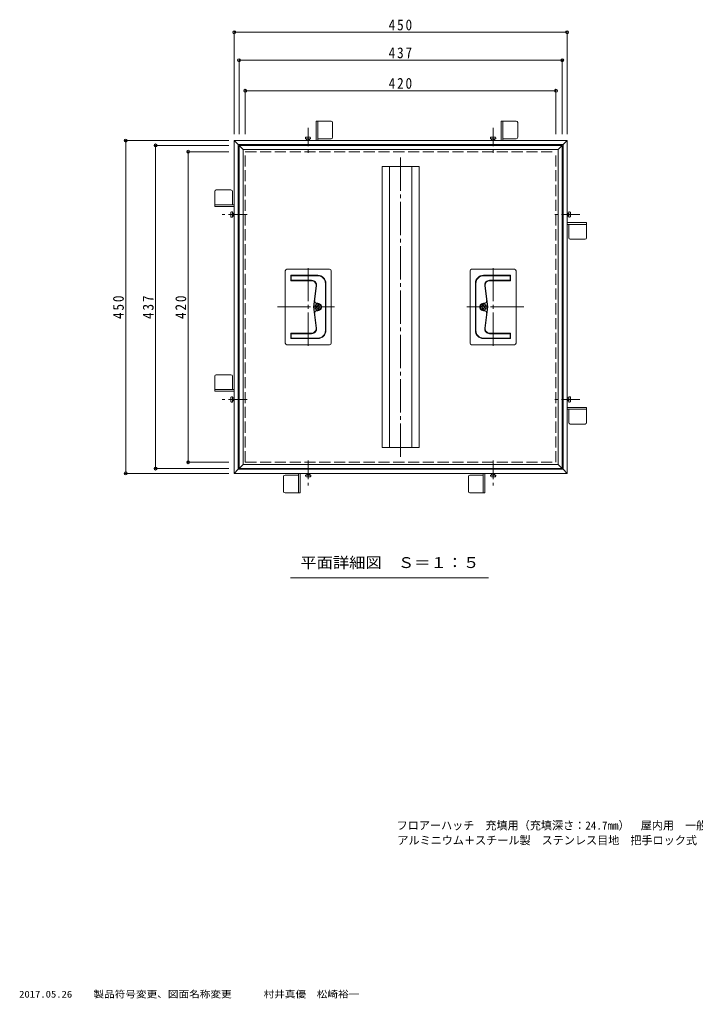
# Model space of a CAD drawing. Units: millimetres on the paper, enlarged 2 times, with parts at other scales. Extents: x -369 to 362, y -356 to 203.
# Drawn here: x -369 to -4, y -356 to 173 of the extents above; entities that cross this region are included whole.
import ezdxf
from ezdxf.enums import TextEntityAlignment as Align

# ---------------------------------------------------------------- set-up
doc = ezdxf.new("R2010")
doc.units = ezdxf.units.MM
doc.header["$LTSCALE"] = 2
doc.header["$PDMODE"] = 32
doc.header["$PDSIZE"] = 1.6
for name, pattern in [('CHAIN1', [8, 5, -1, 1, -1]), ('CHAIN2', [12, 9, -1, 1, -1]), ('DASHED3', [4, 3, -1])]:
    doc.linetypes.add(name, pattern=pattern)
for name, color, linetype, lineweight in [('0-1_躯体', 2, 'Continuous', 9), ('0-2_仕上', 3, 'Continuous', 9), ('0-4_その他', 7, 'Continuous', 9)]:
    doc.layers.add(name, color=color, linetype=linetype, lineweight=lineweight)
doc.layers.add('0-5_寸法', color=6, linetype='Continuous')
doc.layers.add('F-5_F-5ﾚｲﾔ', color=7, linetype='Continuous')
doc.styles.add('ＭＳ ゴシック', font='')
doc.styles.get('ＭＳ ゴシック').set_extended_font_data('MS Gothic')

msp = doc.modelspace()

# ---------------------------------------------------------------- linework, layer by layer
at = {"layer": '0-1_躯体'}
for p, q in [((-200.87, 118.539), (-208.99, 118.539)), ((-208.99, 118.539), (-208.99, 107.979)), ((-208.07, 118.539), (-208.07, 107.979)), ((-200.07, 109.739), (-200.07, 117.739)), ((-100.77, 118.539), (-108.89, 118.539)), ((-108.89, 118.539), (-108.89, 107.979)), ((-107.97, 118.539), (-107.97, 107.979)), ((-99.97, 109.739), (-99.97, 117.739)), ((-253.29, 107.979), (-251.09, 105.779)), ((-253.29, 107.979), (-73.29, 107.979)), ((-253.29, -72.021), (-253.29, 107.979)), ((-214.79, 109.379), (-214.79, 108.859)), ((-212.51, 109.899), (-214.27, 109.899)), ((-214.19, 107.979), (-214.19, 108.859)), ((-213.99, 107.979), (-213.99, 108.859)), ((-212.79, 108.859), (-212.79, 107.979)), ((-212.59, 108.859), (-212.59, 107.979)), ((-200.87, 108.939), (-208.07, 108.939)), ((-114.69, 109.379), (-114.69, 108.859)), ((-112.41, 109.899), (-114.17, 109.899)), ((-114.09, 107.979), (-114.09, 108.859)), ((-113.89, 107.979), (-113.89, 108.859)), ((-112.69, 108.859), (-112.69, 107.979)), ((-112.49, 108.859), (-112.49, 107.979)), ((-100.77, 108.939), (-107.97, 108.939)), ((-73.29, 107.979), (-75.49, 105.779)), ((-251.09, -69.821), (-251.09, 105.779)), ((-251.09, 105.779), (-75.49, 105.779)), ((-263.85, 80.499), (-263.85, 72.379)), ((-255.05, 81.299), (-263.05, 81.299)), ((-254.25, 80.499), (-254.25, 73.299)), ((-263.85, 73.299), (-253.29, 73.299)), ((-263.85, 72.379), (-253.29, 72.379)), ((-255.21, 68.859), (-255.21, 67.099)), ((-71.89, 69.379), (-72.41, 69.379)), ((-71.37, 67.099), (-71.37, 68.859)), ((-254.69, 66.579), (-254.17, 66.579)), ((-254.17, 68.779), (-253.29, 68.779)), ((-254.17, 68.579), (-253.29, 68.579)), ((-253.29, 67.379), (-254.17, 67.379)), ((-253.29, 67.179), (-254.17, 67.179)), ((-73.29, 68.779), (-72.41, 68.779)), ((-73.29, 68.579), (-72.41, 68.579)), ((-72.41, 67.379), (-73.29, 67.379)), ((-72.41, 67.179), (-73.29, 67.179)), ((-62.73, 63.579), (-73.29, 63.579)), ((-62.73, 55.459), (-62.73, 63.579)), ((-62.73, 62.659), (-73.29, 62.659)), ((-72.33, 55.459), (-72.33, 62.659)), ((-71.53, 54.659), (-63.53, 54.659)), ((-263.85, -19.501), (-263.85, -27.621)), ((-255.05, -18.701), (-263.05, -18.701)), ((-254.25, -19.501), (-254.25, -26.701)), ((-263.85, -26.701), (-253.29, -26.701)), ((-263.85, -27.621), (-253.29, -27.621)), ((-255.21, -31.141), (-255.21, -32.901)), ((-254.17, -31.221), (-253.29, -31.221)), ((-254.17, -31.421), (-253.29, -31.421)), ((-73.29, -31.221), (-72.41, -31.221)), ((-73.29, -31.421), (-72.41, -31.421)), ((-71.89, -30.621), (-72.41, -30.621)), ((-71.37, -32.901), (-71.37, -31.141)), ((-254.69, -33.421), (-254.17, -33.421)), ((-253.29, -32.621), (-254.17, -32.621)), ((-253.29, -32.821), (-254.17, -32.821)), ((-72.41, -32.621), (-73.29, -32.621)), ((-72.41, -32.821), (-73.29, -32.821)), ((-62.73, -36.421), (-73.29, -36.421)), ((-62.73, -44.541), (-62.73, -36.421)), ((-62.73, -37.341), (-73.29, -37.341)), ((-72.33, -44.541), (-72.33, -37.341)), ((-71.53, -45.341), (-63.53, -45.341)), ((-253.29, -72.021), (-251.09, -69.821)), ((-226.61, -73.781), (-226.61, -81.781)), ((-225.81, -72.981), (-218.61, -72.981)), ((-218.61, -82.581), (-218.61, -72.021)), ((-217.69, -82.581), (-217.69, -72.021)), ((-214.17, -73.941), (-212.41, -73.941)), ((-214.09, -72.901), (-214.09, -72.021)), ((-213.89, -72.901), (-213.89, -72.021)), ((-212.69, -72.021), (-212.69, -72.901)), ((-212.49, -72.021), (-212.49, -72.901)), ((-211.89, -73.421), (-211.89, -72.901)), ((-126.61, -73.781), (-126.61, -81.781)), ((-125.81, -72.981), (-118.61, -72.981)), ((-118.61, -82.581), (-118.61, -72.021)), ((-117.69, -82.581), (-117.69, -72.021)), ((-114.17, -73.941), (-112.41, -73.941)), ((-114.09, -72.901), (-114.09, -72.021)), ((-113.89, -72.901), (-113.89, -72.021)), ((-112.69, -72.021), (-112.69, -72.901)), ((-112.49, -72.021), (-112.49, -72.901)), ((-111.89, -73.421), (-111.89, -72.901)), ((-73.29, -72.021), (-75.49, -69.821)), ((-225.81, -82.581), (-217.69, -82.581)), ((-125.81, -82.581), (-117.69, -82.581))]:
    msp.add_line(p, q, dxfattribs=at)
at = {"layer": '0-1_躯体', "linetype": 'CHAIN1'}
for p, q in [((-213.29, 114.892), (-213.29, 101.408)), ((-113.29, 114.892), (-113.29, 101.408)), ((-246.377, 67.979), (-259.861, 67.979)), ((-66.377, 67.979), (-79.861, 67.979)), ((-246.377, -32.021), (-259.861, -32.021)), ((-66.377, -32.021), (-79.861, -32.021)), ((-213.29, -65.108), (-213.29, -78.592)), ((-113.29, -65.108), (-113.29, -78.592))]:
    msp.add_line(p, q, dxfattribs=at)
at = {"layer": '0-1_躯体', "linetype": 'DASHED3'}
for p, q in [((-247.29, 101.979), (-79.29, 101.979)), ((-247.29, -66.021), (-247.29, 101.979)), ((-79.29, -66.021), (-79.29, 101.979)), ((-247.29, -66.021), (-79.29, -66.021))]:
    msp.add_line(p, q, dxfattribs=at)
at = {"layer": '0-1_躯体'}
for points in [[(-253.29, -72.021), (-73.29, -72.021), (-73.29, 107.979)], [(-214.79, 108.859), (-211.99, 108.859), (-211.99, 109.379)], [(-114.69, 108.859), (-111.89, 108.859), (-111.89, 109.379)], [(-251.09, -69.821), (-75.49, -69.821), (-75.49, 105.779)], [(-254.17, 66.579), (-254.17, 69.379), (-254.69, 69.379)], [(-72.41, 69.379), (-72.41, 66.579), (-71.89, 66.579)], [(-254.17, -33.421), (-254.17, -30.621), (-254.69, -30.621)], [(-72.41, -30.621), (-72.41, -33.421), (-71.89, -33.421)], [(-211.89, -72.901), (-214.69, -72.901), (-214.69, -73.421)], [(-111.89, -72.901), (-114.69, -72.901), (-114.69, -73.421)]]:
    msp.add_lwpolyline(points, dxfattribs=at)
for centre, radius, start, end in [((-200.87, 117.739), 0.8, 0, 90), ((-100.77, 117.739), 0.8, 0, 90), ((-214.27, 109.379), 0.52, 89.99194, 180.00269), ((-212.51, 109.379), 0.52, 359.99931, 88.65263), ((-200.87, 109.739), 0.8, 270, 0), ((-114.17, 109.379), 0.52, 89.99194, 180.00269), ((-112.41, 109.379), 0.52, 359.99931, 88.65263), ((-100.77, 109.739), 0.8, 270, 0), ((-263.05, 80.499), 0.8, 90, 180), ((-255.05, 80.499), 0.8, 0, 90), ((-254.69, 68.859), 0.52, 89.99931, 178.65263), ((-71.89, 68.859), 0.52, 359.99194, 90.00269), ((-254.69, 67.099), 0.52, 179.99194, 270.00269), ((-71.89, 67.099), 0.52, 269.99931, 358.65263), ((-71.53, 55.459), 0.8, 180, 270), ((-63.53, 55.459), 0.8, 270, 0), ((-263.05, -19.501), 0.8, 90, 180), ((-255.05, -19.501), 0.8, 0, 90), ((-254.69, -31.141), 0.52, 89.99931, 178.65263), ((-71.89, -31.141), 0.52, 359.99194, 90.00269), ((-254.69, -32.901), 0.52, 179.99194, 270.00269), ((-71.89, -32.901), 0.52, 269.99931, 358.65263), ((-71.53, -44.541), 0.8, 180, 270), ((-63.53, -44.541), 0.8, 270, 0), ((-225.81, -73.781), 0.8, 90, 180), ((-214.17, -73.421), 0.52, 179.99931, 268.65263), ((-212.41, -73.421), 0.52, 269.99194, 0.00269), ((-125.81, -73.781), 0.8, 90, 180), ((-114.17, -73.421), 0.52, 179.99931, 268.65263), ((-112.41, -73.421), 0.52, 269.99194, 0.00269), ((-225.81, -81.781), 0.8, 180, 270), ((-125.81, -81.781), 0.8, 180, 270)]:
    msp.add_arc(centre, radius, start, end, dxfattribs=at)
at = {"layer": '0-2_仕上'}
for p, q in [((-250.69, 105.379), (-248.49, 103.179)), ((-250.69, -69.421), (-250.69, 105.379)), ((-250.69, 105.379), (-75.89, 105.379)), ((-248.49, -67.221), (-248.49, 103.179)), ((-248.49, 103.179), (-78.09, 103.179)), ((-75.89, 105.379), (-78.09, 103.179)), ((-173.29, 93.979), (-153.29, 93.979)), ((-173.29, -58.021), (-173.29, 93.979)), ((-169.29, -58.021), (-169.29, 93.979)), ((-157.29, -58.021), (-157.29, 93.979)), ((-153.29, -58.021), (-153.29, 93.979)), ((-225.69, 37.579), (-225.69, -1.621)), ((-224.89, 38.379), (-201.69, 38.379)), ((-200.89, 37.579), (-200.89, -1.621)), ((-125.69, 37.579), (-125.69, -1.621)), ((-101.69, 38.379), (-124.89, 38.379)), ((-100.89, 37.579), (-100.89, -1.621)), ((-222.73, 35.099), (-208.09, 35.099)), ((-222.73, 35.099), (-222.73, 32.139)), ((-222.73, 32.139), (-211.414, 32.139)), ((-222.45, 34.819), (-222.45, 32.419)), ((-222.45, 34.819), (-208.09, 34.819)), ((-222.45, 32.419), (-211.414, 32.419)), ((-103.85, 35.099), (-118.49, 35.099)), ((-104.13, 34.819), (-118.49, 34.819)), ((-104.13, 32.419), (-115.166, 32.419)), ((-103.85, 32.139), (-115.166, 32.139)), ((-104.13, 34.819), (-104.13, 32.419)), ((-103.85, 35.099), (-103.85, 32.139)), ((-209.034, 29.436), (-210.49, 17.979)), ((-208.756, 29.401), (-210.208, 17.979)), ((-203.97, 30.699), (-203.97, 5.259)), ((-203.69, 30.699), (-203.69, 5.259)), ((-122.89, 30.699), (-122.89, 5.259)), ((-122.61, 30.699), (-122.61, 5.259)), ((-117.824, 29.401), (-116.372, 17.979)), ((-117.546, 29.436), (-116.09, 17.979)), ((-209.034, 6.522), (-210.49, 17.979)), ((-208.756, 6.557), (-210.208, 17.979)), ((-208.744, 18.109), (-208.837, 18.176)), ((-208.744, 17.85), (-208.837, 17.782)), ((-208.591, 19.979), (-208.09, 19.979)), ((-208.591, 15.979), (-208.09, 15.979)), ((-208.415, 18.562), (-208.508, 18.629)), ((-208.415, 17.397), (-208.508, 17.329)), ((-208.169, 18.642), (-208.134, 18.75)), ((-208.169, 17.317), (-208.134, 17.208)), ((-207.637, 18.469), (-207.601, 18.577)), ((-207.637, 17.49), (-207.601, 17.381)), ((-207.484, 18.259), (-207.37, 18.259)), ((-207.484, 17.699), (-207.37, 17.699)), ((-119.096, 18.259), (-119.21, 18.259)), ((-119.096, 17.699), (-119.21, 17.699)), ((-118.943, 18.469), (-118.979, 18.577)), ((-118.943, 17.49), (-118.979, 17.381)), ((-117.989, 19.979), (-118.49, 19.979)), ((-117.989, 15.979), (-118.49, 15.979)), ((-118.411, 18.642), (-118.446, 18.75)), ((-118.411, 17.317), (-118.446, 17.208)), ((-118.165, 18.562), (-118.072, 18.629)), ((-118.165, 17.397), (-118.072, 17.329)), ((-117.835, 18.109), (-117.743, 18.176)), ((-117.835, 17.85), (-117.743, 17.782)), ((-117.824, 6.557), (-116.372, 17.979)), ((-117.546, 6.522), (-116.09, 17.979)), ((-222.73, 0.859), (-208.09, 0.859)), ((-222.45, 1.139), (-208.09, 1.139)), ((-104.13, 1.139), (-118.49, 1.139)), ((-103.85, 0.859), (-118.49, 0.859)), ((-201.69, -2.421), (-224.89, -2.421)), ((-124.89, -2.421), (-101.69, -2.421)), ((-173.29, -58.021), (-153.29, -58.021)), ((-250.69, -69.421), (-248.49, -67.221)), ((-75.89, -69.421), (-78.09, -67.221))]:
    msp.add_line(p, q, dxfattribs=at)
at = {"layer": '0-2_仕上', "linetype": 'CHAIN2'}
for p, q in [((-163.29, 98.868), (-163.29, -65.02)), ((-213.29, 39.048), (-213.29, -4.003)), ((-113.29, 39.048), (-113.29, -4.003)), ((-229.963, 17.979), (-199.074, 17.979)), ((-96.617, 17.979), (-127.506, 17.979))]:
    msp.add_line(p, q, dxfattribs=at)
at = {"layer": '0-2_仕上'}
for points in [[(-250.69, -69.421), (-75.89, -69.421), (-75.89, 105.379)], [(-248.49, -67.221), (-78.09, -67.221), (-78.09, 103.179)], [(-222.73, 0.859), (-222.73, 3.819), (-211.414, 3.819)], [(-222.45, 1.139), (-222.45, 3.539), (-211.414, 3.539)], [(-103.85, 0.859), (-103.85, 3.819), (-115.166, 3.819)], [(-104.13, 1.139), (-104.13, 3.539), (-115.166, 3.539)]]:
    msp.add_lwpolyline(points, dxfattribs=at)
for centre in [(-208.09, 17.979), (-118.49, 17.979)]:
    msp.add_circle(centre, 1.6, dxfattribs=at)
for centre, radius, start, end in [((-224.89, 37.579), 0.8, 90, 180), ((-201.69, 37.579), 0.8, 0, 90), ((-124.89, 37.579), 0.8, 90, 180), ((-101.69, 37.579), 0.8, 0, 90), ((-211.414, 29.739), 2.68, 352.75548, 89.99998), ((-211.414, 29.739), 2.4, 352.75548, 90), ((-208.09, 30.699), 4.4, 0, 90), ((-208.09, 30.699), 4.12, 0, 89.99998), ((-118.49, 30.699), 4.4, 90, 180), ((-118.49, 30.699), 4.12, 90.00002, 180), ((-115.166, 29.739), 2.68, 90.00002, 187.24452), ((-115.166, 29.739), 2.4, 90, 187.24452), ((-208.591, 21.179), 1.2, 172.75548, 270), ((-117.989, 21.179), 1.2, 270, 7.24452), ((-208.591, 14.779), 1.2, 90, 187.24451), ((-208.672, 18.402), 0.28, 54, 234), ((-208.672, 17.556), 0.28, 126, 306), ((-208.839, 17.979), 0.16, 306, 54), ((-208.321, 18.691), 0.16, 234, 342), ((-208.321, 17.267), 0.16, 18, 126), ((-207.867, 18.664), 0.28, 342, 162), ((-207.867, 17.294), 0.28, 198, 18), ((-208.09, 17.979), 2, 269.99998, 90), ((-207.484, 18.419), 0.16, 162, 270), ((-207.484, 17.539), 0.16, 91.14684, 198), ((-207.37, 17.979), 0.28, 270, 90), ((-118.49, 17.979), 2, 90, 270.00002), ((-119.21, 17.979), 0.28, 90, 270), ((-119.096, 18.419), 0.16, 270, 18), ((-119.096, 17.539), 0.16, 342, 88.85316), ((-118.713, 18.664), 0.28, 18, 198), ((-118.713, 17.294), 0.28, 162, 342), ((-118.259, 18.691), 0.16, 198, 306), ((-118.259, 17.267), 0.16, 54, 162), ((-117.908, 18.402), 0.28, 306, 126), ((-117.908, 17.556), 0.28, 234, 54), ((-117.989, 14.779), 1.2, 352.75549, 90), ((-117.741, 17.979), 0.16, 126, 234), ((-211.414, 6.219), 2.68, 270, 7.24451), ((-211.414, 6.219), 2.4, 270, 7.24451), ((-115.166, 6.219), 2.68, 172.75549, 270), ((-115.166, 6.219), 2.4, 172.75549, 270), ((-208.09, 5.259), 4.12, 270, 0), ((-208.09, 5.259), 4.4, 270, 0), ((-118.49, 5.259), 4.4, 180, 270), ((-118.49, 5.259), 4.12, 180, 270), ((-224.89, -1.621), 0.8, 180, 270), ((-201.69, -1.621), 0.8, 270, 0), ((-124.89, -1.621), 0.8, 180, 270), ((-101.69, -1.621), 0.8, 270, 0)]:
    msp.add_arc(centre, radius, start, end, dxfattribs=at)
at = {"layer": '0-4_その他'}
for p, q in [((-253.29, 111.373), (-253.29, 167.133)), ((-253.29, 166.533), (-73.29, 166.533)), ((-73.29, 111.373), (-73.29, 167.133)), ((-250.69, 111.373), (-250.69, 152.044)), ((-250.69, 151.444), (-75.89, 151.444)), ((-75.89, 111.373), (-75.89, 152.044)), ((-247.29, 111.373), (-247.29, 135.515)), ((-247.29, 134.915), (-79.29, 134.915)), ((-79.29, 111.373), (-79.29, 135.515)), ((-256.263, 107.979), (-312.53, 107.979)), ((-311.93, -72.021), (-311.93, 107.979)), ((-256.263, 105.379), (-296.428, 105.379)), ((-295.828, -69.421), (-295.828, 105.379)), ((-256.263, 101.979), (-278.796, 101.979)), ((-278.196, -66.021), (-278.196, 101.979)), ((-256.263, -66.021), (-278.796, -66.021)), ((-256.263, -72.021), (-312.53, -72.021)), ((-256.263, -69.421), (-296.428, -69.421)), ((-115.781, -128.458), (-222.799, -128.458))]:
    msp.add_line(p, q, dxfattribs=at)
for p in [(-253.29, 166.533), (-73.29, 166.533), (-250.69, 151.444), (-75.89, 151.444), (-247.29, 134.915), (-79.29, 134.915), (-311.93, 107.979), (-295.828, 105.379), (-278.196, 101.979), (-295.828, -69.421), (-278.196, -66.021), (-311.93, -72.021)]:
    msp.add_point(p, dxfattribs=at)

# ---------------------------------------------------------------- texts
at = {"layer": '0-4_その他', "color": 2, "style": 'ＭＳ ゴシック', "width": 1.1}
msp.add_text('平面詳細図\u3000Ｓ＝１：５', height=5.865, dxfattribs=at).set_placement((-217.543, -124.974), align=Align.BOTTOM_LEFT)
at = {"layer": '0-4_その他', "color": 2, "char_height": 5.865, "attachment_point": 7, "style": 'ＭＳ ゴシック'}
for s, insert in [('\\T1.27;\\W0.9;450', (-169.79, 167.533)), ('\\T1.27;\\W0.9;437', (-169.79, 152.444)), ('\\T1.27;\\W0.9;420', (-169.79, 135.915))]:
    msp.add_mtext(s, dxfattribs=dict(at, insert=insert))
at = {"layer": '0-4_その他', "color": 2, "char_height": 5.865, "attachment_point": 7, "rotation": 90, "style": 'ＭＳ ゴシック'}
for s, insert in [('\\T1.27;\\W0.9;450', (-312.93, 11.479)), ('\\T1.27;\\W0.9;437', (-296.828, 11.479)), ('\\T1.27;\\W0.9;420', (-279.196, 11.479))]:
    msp.add_mtext(s, dxfattribs=dict(at, insert=insert))
at = {"layer": '0-5_寸法', "style": 'ＭＳ ゴシック', "width": 1.15}
msp.add_text('2017.05.26\u3000\u3000製品符号変更、図面名称変更\u3000\u3000\u3000村井真優\u3000松崎裕一', height=3.666, dxfattribs=at).set_placement((-369.603, -356.651), align=Align.BOTTOM_LEFT)
at = {"layer": 'F-5_F-5ﾚｲﾔ', "style": 'ＭＳ ゴシック'}
for s, p in [('フロアーハッチ\u3000充填用（充填深さ：24.7mm）\u3000屋内用\u3000一般形', (-165.44, -265.983)), ('アルミニウム＋スチール製\u3000ステンレス目地\u3000把手ロック式\u3000ＭＡＥＳ－Ｍ－４５０', (-165.04, -274.024))]:
    msp.add_text(s, height=4.399, dxfattribs=at).set_placement(p, align=Align.BOTTOM_LEFT)

doc.saveas('drawing.dxf')
